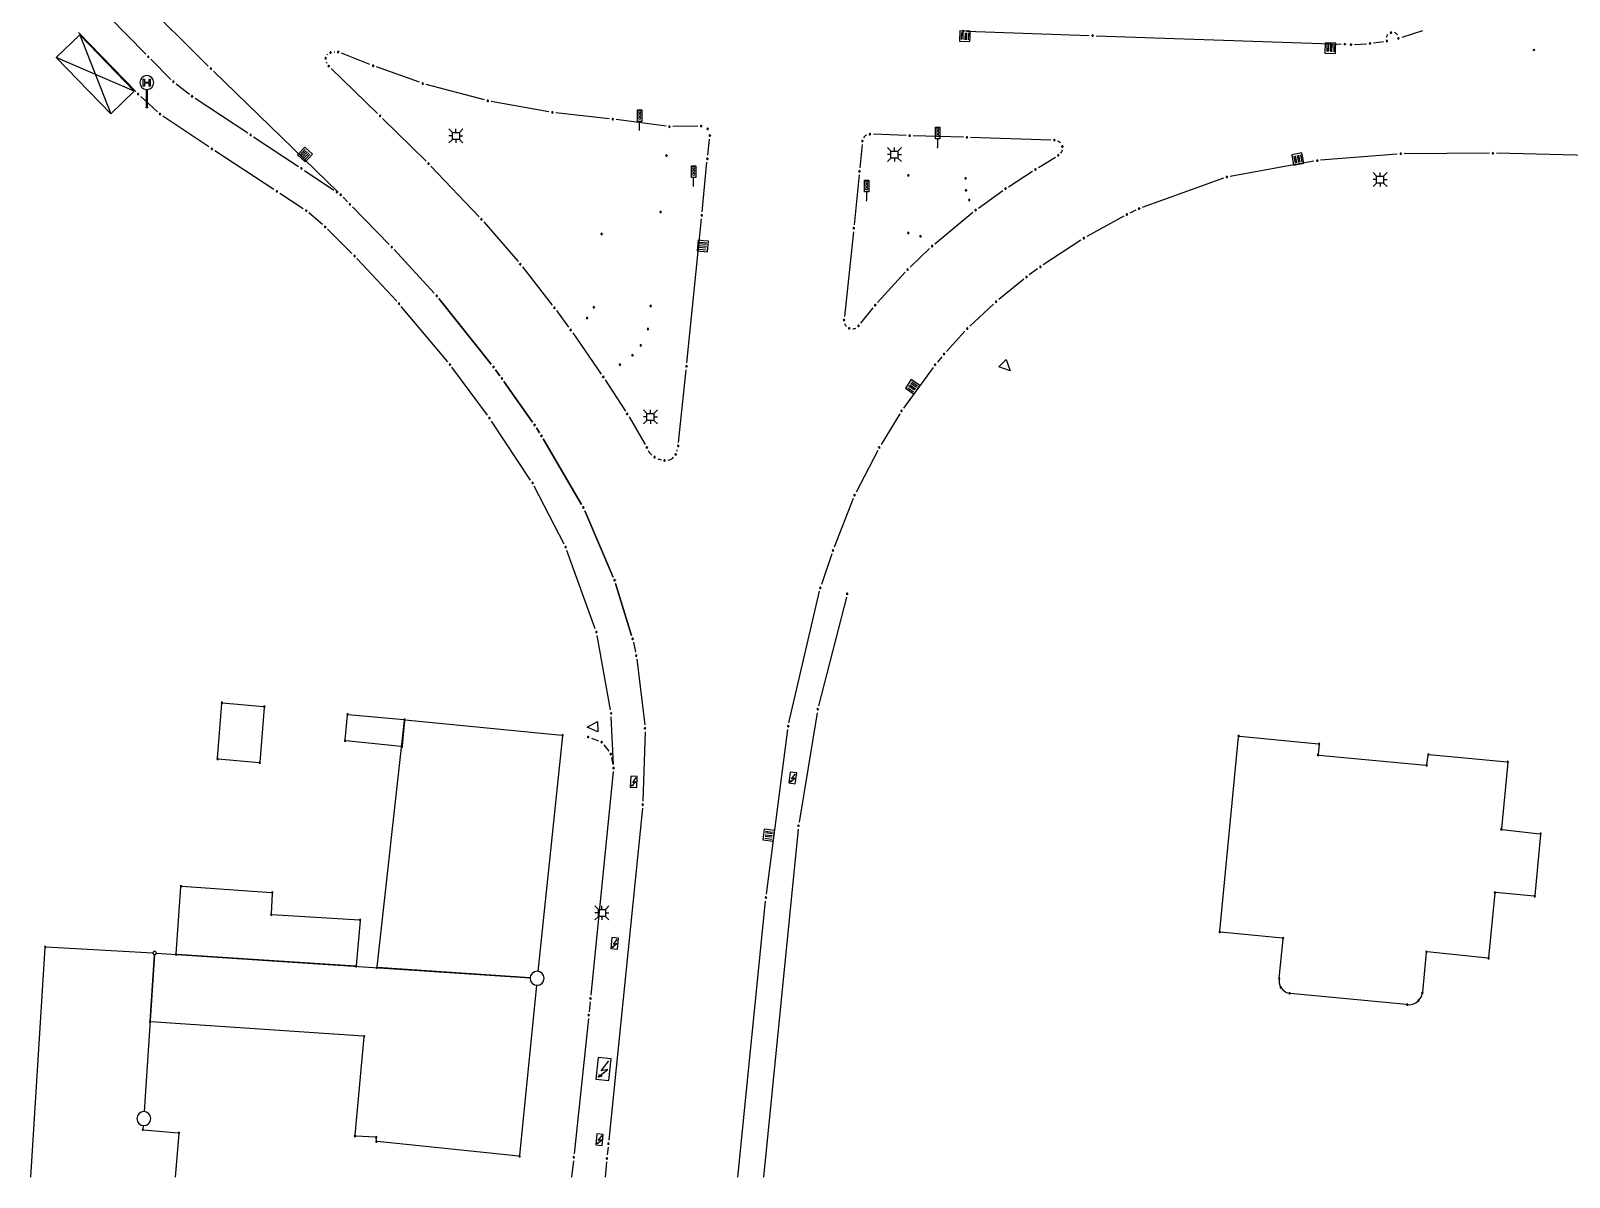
# Model space of a CAD drawing. Extents: x 3399242 to 3399492, y 5275298 to 5275498.
# Drawn here: x 3399269.6 to 3399379.6, y 5275297.8 to 5275379.8 of the extents above; entities that cross this region are included whole.
import ezdxf

# ---------------------------------------------------------------- set-up
doc = ezdxf.new("R2010")
doc.units = 0
doc.header["$MEASUREMENT"] = 0
doc.linetypes.add('DURCHGEZOGEN', pattern=[0])
doc.linetypes.add('FAHRBUK', pattern=[0])
for name, color, linetype in [('250', 7, 'DURCHGEZOGEN'), ('AMPEL', 7, 'DURCHGEZOGEN'), ('BUEROGEBAEUDE', 7, 'DURCHGEZOGEN'), ('BUSHALTESTELLE', 7, 'DURCHGEZOGEN'), ('FAHRBAHNRANDOK', 7, 'DURCHGEZOGEN'), ('FAHRBAHNRANDOKBL', 7, 'DURCHGEZOGEN'), ('GARAGE', 7, 'DURCHGEZOGEN'), ('GEBAEUDEPKTGEMESSEN', 7, 'DURCHGEZOGEN'), ('GEHWEGKANTE', 7, 'DURCHGEZOGEN'), ('GRENZPUNKT', 7, 'DURCHGEZOGEN'), ('KABELSCHACHDECKEL', 7, 'DURCHGEZOGEN'), ('LAMPE', 7, 'DURCHGEZOGEN'), ('SCHUPPEN', 7, 'DURCHGEZOGEN'), ('STRASSENEINLAUF', 7, 'DURCHGEZOGEN'), ('VERANSTALTUNGSGEBAEUDE', 7, 'DURCHGEZOGEN'), ('WOHNHAUS', 7, 'DURCHGEZOGEN')]:
    doc.layers.add(name, color=color, linetype=linetype)

# ---------------------------------------------------------------- blocks, each defined once
blk = doc.blocks.new('KREISKL')
for p, q in [((-0.1, 0.003), (-0.115, 0.003)), ((-0.115, 0.003), (-0.115, -0.003)), ((0.1, 0.003), (0.115, 0.003)), ((0.115, 0.003), (0.115, -0.003)), ((-0.115, -0.003), (-0.1, -0.003)), ((0.115, -0.003), (0.1, -0.025))]:
    blk.add_line(p, q)
for start, end in [(90, 180), (180, 270), (0, 90), (270, 0)]:
    blk.add_arc((0, 0), 0.1, start, end)
blk = doc.blocks.new('UNBEKA')
for p, q in [((-0.1, 0.1), (-0.2, 0.2)), ((-0.1, 0), (-0.2, 0)), ((-0.1, -0.1), (-0.1, 0.1)), ((-0.1, 0.1), (0.1, 0.1)), ((0, 0.1), (0, 0.2)), ((0.1, 0.1), (0.2, 0.2)), ((0.1, 0.1), (0.1, -0.1)), ((0.1, 0), (0.2, 0)), ((-0.1, -0.1), (-0.2, -0.2)), ((0.1, -0.1), (-0.1, -0.1)), ((0, -0.1), (0, -0.2)), ((0.1, -0.1), (0.2, -0.2))]:
    blk.add_line(p, q)
blk = doc.blocks.new('STREINLAUF')
for p, q in [((0.75, 0.75), (-0.75, 0.75)), ((-0.75, 0.75), (-0.75, -0.75)), ((-0.5, 0.5), (-0.5, -0.5)), ((-0.25, -0.5), (-0.25, 0.5)), ((0, 0.5), (0, -0.5)), ((0.25, -0.5), (0.25, 0.5)), ((0.5, 0.5), (0.5, -0.5)), ((0.75, 0), (0.75, 0.75)), ((0.75, -0.75), (0.75, 0)), ((-0.75, -0.75), (0.75, -0.75))]:
    blk.add_line(p, q)
blk = doc.blocks.new('HALTESTELLE')
for p, q in [((-0.1, 0.6), (-0.1, 0.8)), ((-0.1, 0.8), (-0.07, 0.8)), ((-0.07, 0.6), (-0.1, 0.6)), ((-0.07, 0.8), (-0.07, 0.715)), ((-0.07, 0.715), (0.07, 0.715)), ((0.07, 0.685), (-0.07, 0.685)), ((-0.07, 0.685), (-0.07, 0.6)), ((-0.01, 0), (-0.01, 0.5)), ((0.01, 0.5), (0.01, 0)), ((0.07, 0.715), (0.07, 0.8)), ((0.07, 0.8), (0.1, 0.8)), ((0.07, 0.6), (0.07, 0.685)), ((0.1, 0.6), (0.07, 0.6)), ((0.1, 0.8), (0.1, 0.6)), ((-0.02, -0.02), (-0.02, 0)), ((0.01, 0), (0.02, 0)), ((0.02, 0), (0.02, -0.02)), ((0.02, -0.02), (-0.02, -0.02))]:
    blk.add_line(p, q)
for start, end in [(90, 180), (0, 90), (179.928, 267.134), (272.866, 0.072)]:
    blk.add_arc((0, 0.7), 0.2, start, end)
blk = doc.blocks.new('NI')
for p, q in [((-0.5, -0.208), (-0.5, 0.208)), ((-0.5, 0.208), (0.5, 0.208)), ((0.5, 0.208), (-0.5, -0.208)), ((-0.5, -0.208), (-0.5, 0.208)), ((-0.5, 0.208), (0.5, -0.208)), ((0.5, 0.208), (0.5, -0.208)), ((0.5, -0.208), (-0.5, -0.208))]:
    blk.add_line(p, q)
blk = doc.blocks.new('AMPEL')
for p, q in [((-0.2, 0.8), (-0.2, 1.9)), ((-0.2, 1.9), (0.2, 1.9)), ((0.2, 1.9), (0.2, 0.8)), ((0, 0.8), (-0.2, 0.8)), ((0, 0.05), (0, 0.8)), ((0.2, 0.8), (0, 0.8)), ((0, 0), (0, 0.05))]:
    blk.add_line(p, q)
for centre, radius, start, end in [((0, 1.7), 0.1, 90, 180), ((0, 1.7), 0.1, 180, 270), ((0, 1.4), 0.1, 90, 180), ((0, 1.7), 0.1, 0, 90), ((0, 1.7), 0.1, 270, 0), ((0, 1.4), 0.1, 0, 90), ((0, 1.4), 0.1, 180, 270), ((0, 1.1), 0.1, 90, 180), ((0, 1.1), 0.1, 180, 270), ((0, 0), 0.05, 180, 270), ((0, 1.4), 0.1, 270, 0), ((0, 1.1), 0.1, 0, 90), ((0, 1.1), 0.1, 270, 0)]:
    blk.add_arc(centre, radius, start, end)
blk = doc.blocks.new('KABELSCHACHT')
for p, q in [((0.5, 0.3), (-0.5, 0.3)), ((-0.5, 0.3), (-0.5, -0.3)), ((0.1, -0.1), (-0.4, 0.2)), ((0.3, -0.1), (0, 0.2)), ((0, 0.2), (0.1, -0.1)), ((0.5, -0.3), (0.5, 0.3)), ((-0.5, -0.3), (0.5, -0.3)), ((0.265, -0.15), (0.3, -0.1)), ((0.4, -0.2), (0.265, -0.15)), ((0.3, -0.1), (0.335, -0.05)), ((0.335, -0.05), (0.4, -0.2))]:
    blk.add_line(p, q)
blk = doc.blocks.new('PFEIL')
for p, q in [((-0.75, 0.75), (0.75, 0.75)), ((-0.022, -0.767), (-0.75, 0.75)), ((0.75, 0.75), (-0.022, -0.767))]:
    blk.add_line(p, q)
blk = doc.blocks.new('GRENZPUNKT')
for start, end in [(90, 180), (180, 270), (0, 90), (270, 0)]:
    blk.add_arc((0, 0), 0.5, start, end)

msp = doc.modelspace()

# ---------------------------------------------------------------- linework, layer by layer
at = {"layer": 'BUEROGEBAEUDE', "color": 3, "linetype": 'DURCHGEZOGEN'}
for p, q in [((3399269.59, 5275297.82), (3399270.615, 5275314.24)), ((3399270.67, 5275314.285), (3399278.315, 5275313.855)), ((3399278.43, 5275313.725), (3399277.7, 5275302.51)), ((3399277.625, 5275301.51), (3399277.605, 5275301.26)), ((3399277.65, 5275301.205), (3399280.13, 5275300.99)), ((3399280.175, 5275300.935, 293.97), (3399279.92, 5275297.82, 293.97))]:
    msp.add_line(p, q, dxfattribs=at)
at = {"layer": 'FAHRBAHNRANDOK', "color": 72, "linetype": 'FAHRBUK'}
for p, q in [((3399282.28, 5275377.245, 290.732), (3399276.535, 5275382.975, 290.732)), ((3399336.48, 5275379.74), (3399345.235, 5275379.445)), ((3399369.075, 5275379.77, 291.648), (3399367.59, 5275379.305, 291.648)), ((3399345.735, 5275379.425, 291.039), (3399363.26, 5275378.825, 291.039)), ((3399364.2, 5275378.8, 291.411), (3399365.065, 5275378.855, 291.411)), ((3399365.565, 5275378.905, 291.565), (3399366.275, 5275379.005, 291.565)), ((3399293.83, 5275377.365, 290.82), (3399291.8, 5275378.165, 290.82)), ((3399291.57, 5275368.23, 290.665), (3399282.64, 5275376.895, 290.665)), ((3399291.065, 5275377.08, 290.873), (3399294.385, 5275373.86, 290.873)), ((3399297.37, 5275376.095, 290.796), (3399294.3, 5275377.19, 290.796)), ((3399302.015, 5275374.835), (3399297.85, 5275375.945)), ((3399306.63, 5275373.985, 290.72), (3399302.5, 5275374.73, 290.72)), ((3399294.74, 5275373.51, 290.863), (3399297.845, 5275370.455, 290.863)), ((3399310.94, 5275373.49, 290.733), (3399307.125, 5275373.91, 290.733)), ((3399314.995, 5275372.955, 290.716), (3399311.435, 5275373.43, 290.716)), ((3399317.26, 5275372.96, 290.693), (3399315.49, 5275372.925, 290.693)), ((3399317.975, 5275370.875, 290.691), (3399318.1, 5275372.04, 290.691)), ((3399332.16, 5275372.29, 290.851), (3399329.82, 5275372.38, 290.851)), ((3399336.25, 5275372.16, 290.923), (3399332.66, 5275372.27, 290.923)), ((3399342.5, 5275371.965, 291.043), (3399336.75, 5275372.145, 291.043)), ((3399329.01, 5275371.645, 290.794), (3399328.85, 5275369.98, 290.794)), ((3399341.61, 5275369.995, 290.977), (3399342.825, 5275370.75, 290.977)), ((3399367.26, 5275370.965, 291.533), (3399361.785, 5275370.52, 291.533)), ((3399373.85, 5275371.02, 291.702), (3399367.76, 5275370.985, 291.702)), ((3399383.47, 5275370.79, 291.944), (3399374.35, 5275371.02, 291.944)), ((3399298.195, 5275370.095, 290.861), (3399301.63, 5275366.48, 290.861)), ((3399317.575, 5275366.835, 290.668), (3399317.925, 5275370.375, 290.668)), ((3399339.475, 5275368.63, 290.906), (3399341.19, 5275369.73, 290.906)), ((3399361.29, 5275370.455, 291.393), (3399355.325, 5275369.37, 291.393)), ((3399328.8, 5275369.485, 290.771), (3399328.45, 5275365.915, 290.771)), ((3399354.845, 5275369.24, 291.003), (3399349.04, 5275367.15, 291.003)), ((3399292.23, 5275367.555), (3399291.92, 5275367.875)), ((3399337.33, 5275367.105, 290.856), (3399339.06, 5275368.35, 290.856)), ((3399295.215, 5275364.5), (3399292.58, 5275367.195)), ((3399334.215, 5275364.545, 290.755), (3399336.935, 5275366.8, 290.755)), ((3399347.71, 5275366.52, 290.962), (3399345.075, 5275365.07, 290.962)), ((3399348.58, 5275366.955), (3399348.155, 5275366.75)), ((3399301.965, 5275366.11, 290.849), (3399304.42, 5275363.28, 290.849)), ((3399316.48, 5275356.04, 290.655), (3399317.525, 5275366.335, 290.655)), ((3399328.4, 5275365.415, 290.635), (3399327.75, 5275359.345, 290.635)), ((3399332.44, 5275362.875, 290.695), (3399333.84, 5275364.21, 290.695)), ((3399344.645, 5275364.81, 290.818), (3399341.965, 5275363.045, 290.818)), ((3399298.435, 5275361.01), (3399295.56, 5275364.135)), ((3399304.735, 5275362.895, 290.838), (3399306.865, 5275360.17, 290.838)), ((3399330.12, 5275360.345, 290.648), (3399332.09, 5275362.52, 290.648)), ((3399340.565, 5275362.01, 290.581), (3399338.78, 5275360.57, 290.581)), ((3399341.555, 5275362.76, 290.679), (3399340.96, 5275362.32, 290.679)), ((3399302.505, 5275355.94), (3399298.76, 5275360.63)), ((3399307.165, 5275359.77, 290.819), (3399308.035, 5275358.59, 290.819)), ((3399328.915, 5275358.88, 290.628), (3399329.795, 5275359.965, 290.628)), ((3399338.405, 5275360.24, 290.506), (3399336.715, 5275358.66, 290.506)), ((3399308.325, 5275358.18, 290.805), (3399310.37, 5275355.235, 290.805)), ((3399336.36, 5275358.305, 290.443), (3399335.035, 5275356.855, 290.443)), ((3399334.705, 5275356.48, 290.394), (3399334.39, 5275356.09, 290.394)), ((3399303.12, 5275355.115), (3399302.805, 5275355.54)), ((3399315.895, 5275350.35, 290.655), (3399316.425, 5275355.545, 290.655)), ((3399334.085, 5275355.695, 290.46), (3399331.98, 5275352.81, 290.46)), ((3399305.46, 5275351.8), (3399303.41, 5275354.71)), ((3399310.65, 5275354.82, 290.759), (3399312.09, 5275352.595, 290.759)), ((3399312.35, 5275352.17, 290.725), (3399313.495, 5275350.21, 290.725)), ((3399331.705, 5275352.395, 290.462), (3399330.37, 5275350.21, 290.462)), ((3399305.96, 5275351.03), (3399305.735, 5275351.385)), ((3399308.96, 5275345.915), (3399306.215, 5275350.6)), ((3399330.125, 5275349.775, 290.504), (3399328.585, 5275346.795, 290.504)), ((3399311.22, 5275340.725), (3399309.185, 5275345.47)), ((3399328.375, 5275346.34, 290.561), (3399327.02, 5275342.86, 290.561)), ((3399326.85, 5275342.39, 290.673), (3399326.105, 5275340.185, 290.673)), ((3399312.54, 5275336.545), (3399311.39, 5275340.26)), ((3399323.78, 5275330.315, 290.735), (3399325.965, 5275339.705, 290.735)), ((3399327.89, 5275339.285, 290.743), (3399325.905, 5275331.515, 290.743)), ((3399312.665, 5275336.06), (3399312.815, 5275335.355)), ((3399312.9, 5275334.865, 290.649), (3399313.47, 5275330.165, 290.649)), ((3399325.8, 5275331.025, 290.801), (3399324.51, 5275323.195, 290.801)), ((3399309.675, 5275329.2, 290.665), (3399310.165, 5275329.01, 290.665)), ((3399313.495, 5275329.665, 290.675), (3399313.335, 5275324.705, 290.675)), ((3399322.17, 5275318.065, 290.737), (3399323.695, 5275329.82, 290.737)), ((3399310.55, 5275328.725, 290.743), (3399310.9, 5275328.27, 290.743)), ((3399311.22, 5275326.82), (3399309.63, 5275310.845)), ((3399311.1, 5275327.825, 290.758), (3399311.195, 5275327.315, 290.758)), ((3399313.305, 5275324.21, 290.676), (3399310.9, 5275300.47, 290.676)), ((3399324.445, 5275322.7), (3399321.97, 5275297.82)), ((3399320.125, 5275297.82), (3399322.11, 5275317.565)), ((3399309.575, 5275310.35, 290.797), (3399309.5, 5275309.655, 290.797)), ((3399309.445, 5275309.16), (3399308.425, 5275299.49)), ((3399310.85, 5275299.97), (3399310.795, 5275299.41)), ((3399308.375, 5275298.995, 290.848), (3399308.25, 5275297.82, 290.848)), ((3399310.75, 5275298.915, 290.717), (3399310.635, 5275297.82, 290.717))]:
    msp.add_line(p, q, dxfattribs=at)
for centre, radius, start, end in [((3399366.95, 5275379.26, 291.628), 0.4, 32.61249, 73.43671), ((3399366.87, 5275379.235, 291.611), 0.4, 134.84124, 172.34067), ((3399291.405, 5275377.785, 290.868), 0.74, 197.58159, 206.28972), ((3399291.095, 5275377.795, 290.855), 0.43, 134.18469, 144.60589), ((3399291.47, 5275375.73, 290.838), 2.53, 93.48282, 94.62081), ((3399329.575, 5275371.84, 290.809), 0.545, 117.30627, 147.79217), ((3399342.735, 5275371.35, 291.052), 0.605, 39.21498, 64.42025), ((3399342.795, 5275371.365, 291.039), 0.54, 322.99191, 348.63138), ((3399328.295, 5275359.045), 0.575, 199.65915, 224.46284), ((3399328.3, 5275359.055, 290.626), 0.59, 274.35789, 296.16605), ((3399314.135, 5275350.28, 290.66), 1.74, 341.13429, 345.77195), ((3399314.775, 5275350.345, 290.671), 1.21, 208.80936, 228.61583), ((3399315.11, 5275350.93, 290.662), 1.88, 248.09328, 255.66439), ((3399314.98, 5275349.85, 290.658), 0.795, 281.31255, 314.83499)]:
    msp.add_arc(centre, radius, start, end, dxfattribs=at)
at = {"layer": 'GARAGE', "color": 3, "linetype": 'DURCHGEZOGEN'}
for p, q in [((3399282.945, 5275327.77), (3399283.255, 5275331.695)), ((3399283.305, 5275331.74), (3399286.235, 5275331.465)), ((3399286.28, 5275331.41), (3399285.96, 5275327.495)), ((3399285.905, 5275327.45), (3399282.995, 5275327.715))]:
    msp.add_line(p, q, dxfattribs=at)
at = {"layer": 'GEHWEGKANTE', "color": 72, "linetype": 'FAHRBUK'}
for p, q in [((3399273.61, 5275382.4, 291.078), (3399277.81, 5275378.095, 291.078)), ((3399277.095, 5275375.43, 291.105), (3399272.99, 5275379.65, 291.105)), ((3399278.165, 5275377.74, 291.01), (3399279.61, 5275376.305, 291.01)), ((3399279.985, 5275375.975, 290.98), (3399280.925, 5275375.245, 290.98)), ((3399278.64, 5275373.99, 291.076), (3399277.45, 5275375.085, 291.076)), ((3399281.33, 5275374.95, 290.961), (3399285.095, 5275372.475, 290.961)), ((3399282.32, 5275371.47, 290.999), (3399279.03, 5275373.68, 290.999)), ((3399285.515, 5275372.2, 290.883), (3399288.73, 5275370.08, 290.883)), ((3399286.97, 5275368.43, 290.935), (3399282.735, 5275371.195, 290.935)), ((3399289.15, 5275369.8, 290.828), (3399291.26, 5275368.385, 290.828)), ((3399289.07, 5275367.06, 290.901), (3399287.39, 5275368.155, 290.901)), ((3399291.92, 5275367.875, 290.782), (3399292.23, 5275367.555, 290.782)), ((3399290.44, 5275365.92, 290.88), (3399289.465, 5275366.76, 290.88)), ((3399292.58, 5275367.195, 290.73), (3399295.215, 5275364.5, 290.73)), ((3399292.55, 5275363.85, 290.846), (3399290.805, 5275365.585, 290.846)), ((3399295.745, 5275360.445, 290.802), (3399292.9, 5275363.49, 290.802)), ((3399295.56, 5275364.135), (3399298.435, 5275361.01)), ((3399299.39, 5275356.11, 290.757), (3399296.075, 5275360.07, 290.757)), ((3399298.76, 5275360.63, 290.692), (3399302.505, 5275355.94, 290.692)), ((3399302.23, 5275352.29), (3399299.695, 5275355.72)), ((3399302.805, 5275355.54, 290.559), (3399303.12, 5275355.115, 290.559)), ((3399303.41, 5275354.71, 290.526), (3399305.46, 5275351.8, 290.526)), ((3399305.315, 5275347.66, 290.692), (3399302.515, 5275351.88, 290.692)), ((3399305.735, 5275351.385, 290.594), (3399305.96, 5275351.03, 290.594)), ((3399306.215, 5275350.6, 290.568), (3399308.96, 5275345.915, 290.568)), ((3399307.705, 5275343.085, 290.682), (3399305.57, 5275347.23, 290.682)), ((3399309.185, 5275345.47, 290.6), (3399311.22, 5275340.725, 290.6)), ((3399309.935, 5275337.03, 290.728), (3399307.905, 5275342.63, 290.728)), ((3399311.39, 5275340.26, 290.637), (3399312.54, 5275336.545, 290.637)), ((3399311.03, 5275331.225, 290.764), (3399310.065, 5275336.545, 290.764)), ((3399311.235, 5275327.32, 290.763), (3399311.085, 5275330.73, 290.763))]:
    msp.add_line(p, q, dxfattribs=at)
at = {"layer": 'SCHUPPEN', "color": 3, "linetype": 'DURCHGEZOGEN'}
for p, q in [((3399292.065, 5275329.08), (3399292.23, 5275330.86)), ((3399292.285, 5275330.905), (3399296.255, 5275330.535)), ((3399296.3, 5275330.48), (3399296.125, 5275328.65)), ((3399296.07, 5275328.605), (3399292.11, 5275329.025)), ((3399279.975, 5275313.8), (3399280.325, 5275318.57)), ((3399280.38, 5275318.62), (3399286.8, 5275318.17)), ((3399286.85, 5275318.115), (3399286.775, 5275316.65)), ((3399286.825, 5275316.6), (3399293.075, 5275316.21)), ((3399293.125, 5275316.16), (3399292.855, 5275312.955)), ((3399292.8, 5275312.905), (3399280.025, 5275313.745))]:
    msp.add_line(p, q, dxfattribs=at)
at = {"layer": 'VERANSTALTUNGSGEBAEUDE', "color": 3, "linetype": 'DURCHGEZOGEN'}
for p, q in [((3399354.58, 5275315.405), (3399355.92, 5275329.31)), ((3399355.975, 5275329.355), (3399361.625, 5275328.8)), ((3399361.67, 5275328.745), (3399361.605, 5275328.055)), ((3399361.65, 5275328), (3399369.315, 5275327.28)), ((3399369.375, 5275327.325), (3399369.48, 5275327.99)), ((3399369.54, 5275328.035), (3399375.115, 5275327.52)), ((3399375.16, 5275327.465), (3399374.705, 5275322.74)), ((3399374.75, 5275322.68), (3399377.46, 5275322.38)), ((3399377.505, 5275322.325), (3399377.1, 5275317.955)), ((3399374.235, 5275318.12), (3399373.795, 5275313.525)), ((3399377.045, 5275317.91), (3399374.29, 5275318.165)), ((3399359.055, 5275314.905), (3399354.625, 5275315.35)), ((3399358.83, 5275312.06), (3399359.1, 5275314.85)), ((3399369.34, 5275313.88), (3399369.06, 5275311.045)), ((3399373.74, 5275313.48), (3399369.395, 5275313.925)), ((3399367.93, 5275310.165), (3399359.615, 5275310.965))]:
    msp.add_line(p, q, dxfattribs=at)
for centre, radius, start, end in [((3399359.7, 5275311.85), 0.89, 172.92911, 208.20564), ((3399359.705, 5275311.85), 0.89, 214.31455, 257.75478), ((3399368.065, 5275311.155), 1.005, 268.11187, 312.30558), ((3399368.065, 5275311.155), 1.005, 318.16316, 347.9463)]:
    msp.add_arc(centre, radius, start, end, dxfattribs=at)
at = {"layer": 'WOHNHAUS', "color": 3, "linetype": 'DURCHGEZOGEN'}
for p, q in [((3399294.34, 5275312.855), (3399296.3, 5275330.48)), ((3399296.355, 5275330.525), (3399307.55, 5275329.42)), ((3399307.595, 5275329.365), (3399305.83, 5275312.535)), ((3399278.125, 5275308.98), (3399278.43, 5275313.725)), ((3399278.565, 5275313.84), (3399305.28, 5275312.075)), ((3399305.28, 5275312.075), (3399294.385, 5275312.805)), ((3399305.73, 5275311.54), (3399304.535, 5275299.37)), ((3399293.37, 5275307.905), (3399278.17, 5275308.925)), ((3399292.77, 5275300.82), (3399293.415, 5275307.85)), ((3399294.235, 5275300.68), (3399292.815, 5275300.765)), ((3399294.295, 5275300.42), (3399294.285, 5275300.625)), ((3399304.48, 5275299.325), (3399294.35, 5275300.365))]:
    msp.add_line(p, q, dxfattribs=at)

# ---------------------------------------------------------------- block references
at = {"layer": '250', "color": 2, "xscale": 0.1, "yscale": 0.1}
for p in [(3399283.255, 5275331.745), (3399286.285, 5275331.46), (3399292.235, 5275330.91), (3399296.305, 5275330.53), (3399292.06, 5275329.03), (3399307.6, 5275329.415), (3399355.925, 5275329.36), (3399296.12, 5275328.6), (3399361.6, 5275328.005), (3399361.675, 5275328.795), (3399369.49, 5275328.04), (3399282.945, 5275327.72), (3399285.955, 5275327.445), (3399369.365, 5275327.275), (3399375.165, 5275327.515), (3399374.7, 5275322.69), (3399377.51, 5275322.375), (3399280.33, 5275318.62), (3399286.85, 5275318.165), (3399374.24, 5275318.17), (3399377.095, 5275317.905), (3399286.775, 5275316.6), (3399293.125, 5275316.21), (3399354.575, 5275315.355), (3399359.105, 5275314.9), (3399279.975, 5275313.75), (3399369.345, 5275313.93), (3399292.85, 5275312.905), (3399294.335, 5275312.805), (3399373.79, 5275313.475), (3399358.825, 5275312.01), (3399358.94, 5275311.385), (3399359.565, 5275310.97), (3399368.775, 5275310.45), (3399369.055, 5275310.995), (3399367.98, 5275310.16), (3399293.42, 5275307.9), (3399277.6, 5275301.21), (3399280.18, 5275300.985), (3399292.765, 5275300.77), (3399294.285, 5275300.675)]:
    msp.add_blockref('GRENZPUNKT', p, dxfattribs=at)
at = {"layer": 'AMPEL', "color": 3, "xscale": 0.75, "yscale": 0.75}
for p in [(3399313.11, 5275372.7, 290.628), (3399334.415, 5275371.46, 290.798), (3399316.97, 5275368.7, 290.582), (3399329.34, 5275367.67, 290.656)]:
    msp.add_blockref('AMPEL', p, dxfattribs=at)
at = {"layer": 'BUSHALTESTELLE', "color": 3, "xscale": 5.605, "yscale": 5.605, "rotation": 314.0099999999999}
msp.add_blockref('NI', (3399274.2, 5275376.655, 0.383), dxfattribs=at)
at = {"layer": 'BUSHALTESTELLE', "color": 3, "xscale": 2.5, "yscale": 2.5}
msp.add_blockref('HALTESTELLE', (3399277.885, 5275374.32, 291.06), dxfattribs=at)
at = {"layer": 'FAHRBAHNRANDOK', "color": 70, "xscale": 0.5, "yscale": 0.5}
for p in [(3399336.23, 5275379.745, 290.841), (3399366.815, 5275379.635, 291.628), (3399345.485, 5275379.435, 291.039), (3399363.51, 5275378.82, 291.513), (3399363.95, 5275378.785, 291.411), (3399365.315, 5275378.87, 291.565), (3399366.52, 5275379.045, 291.611), (3399367.35, 5275379.23, 291.648), (3399377.025, 5275378.405, 291.729), (3399277.265, 5275375.255, 291.105), (3399278.825, 5275373.82, 291.076), (3399282.525, 5275371.33, 290.999), (3399367.51, 5275370.985, 291.533), (3399374.1, 5275371.025, 291.702), (3399361.54, 5275370.5, 291.393), (3399332.315, 5275369.435, 290.81), (3399336.405, 5275369.235, 290.886), (3399355.08, 5275369.325, 291.232), (3399287.18, 5275368.295, 290.935), (3399336.435, 5275368.37, 290.881), (3399336.665, 5275367.675, 290.864), (3399289.275, 5275366.92, 290.901), (3399314.605, 5275366.83, 290.767), (3399348.805, 5275367.065, 291.003), (3399290.63, 5275365.76, 290.88), (3399310.39, 5275365.25, 290.85), (3399332.305, 5275365.325, 290.751), (3399333.18, 5275365.085, 290.764), (3399292.73, 5275363.675, 290.846), (3399295.915, 5275360.26, 290.802), (3399309.835, 5275360.01, 290.853), (3399313.9, 5275360.1, 290.814), (3399309.355, 5275359.235, 290.837), (3399313.705, 5275358.46, 290.796), (3399312.595, 5275356.585, 290.773), (3399313.19, 5275357.285, 290.779), (3399299.55, 5275355.92, 290.757), (3399311.7, 5275355.91, 290.769), (3399302.375, 5275352.09, 290.709), (3399305.455, 5275347.455, 290.692), (3399307.82, 5275342.865, 290.682), (3399310.02, 5275336.795, 290.728), (3399311.075, 5275330.98, 290.764)]:
    msp.add_blockref('KREISKL', p, dxfattribs=at)
for p, rotation in [((3399290.665, 5275377.81, 290.868), 170.6399999999999), ((3399291.015, 5275378.22, 290.855), 116.64), ((3399291.565, 5275378.255, 290.838), 81.36000000000001), ((3399294.065, 5275377.275, 290.82), 69.48), ((3399282.46, 5275377.07, 290.732), 45.54), ((3399290.89, 5275377.255, 290.873), 213.93), ((3399297.605, 5275376.01, 290.796), 72.72), ((3399302.255, 5275374.775, 290.752), 77.49), ((3399294.56, 5275373.685, 290.863), 225.72), ((3399306.875, 5275373.94, 290.72), 81.72), ((3399311.19, 5275373.46, 290.733), 83.07), ((3399315.24, 5275372.92, 290.716), 86.85), ((3399317.51, 5275372.965, 290.693), 78.93), ((3399317.97, 5275372.765, 290.694), 42.21), ((3399318.125, 5275372.29, 290.691), 350.6399999999999), ((3399329.035, 5275371.895, 290.794), 175.05), ((3399329.57, 5275372.385, 290.809), 110.25), ((3399332.41, 5275372.28, 290.851), 88.10999999999999), ((3399336.5, 5275372.155, 290.923), 88.29), ((3399342.75, 5275371.955, 291.043), 70.02), ((3399343.035, 5275370.88, 291.039), 318.87), ((3399343.32, 5275371.51, 291.052), 13.86), ((3399298.025, 5275370.28, 290.861), 224.55), ((3399317.95, 5275370.625, 290.685), 354.24), ((3399328.825, 5275369.73, 290.771), 174.5099999999999), ((3399341.4, 5275369.865, 290.977), 302.3099999999999), ((3399339.265, 5275368.495, 290.906), 304.1999999999999), ((3399291.745, 5275368.055, 290.665), 45), ((3399292.405, 5275367.375, 290.782), 44.18999999999999), ((3399301.805, 5275366.3, 290.849), 222.3), ((3399317.55, 5275366.585, 290.668), 354.3299999999999), ((3399337.125, 5275366.96, 290.856), 307.7099999999999), ((3399347.93, 5275366.645, 290.962), 117.27), ((3399328.425, 5275365.665, 290.695), 174.15), ((3399295.39, 5275364.32, 290.73), 43.56), ((3399334.02, 5275364.385, 290.755), 311.67), ((3399344.855, 5275364.95, 290.818), 121.14), ((3399304.58, 5275363.09, 290.838), 219.51), ((3399332.26, 5275362.705, 290.695), 315.72), ((3399340.76, 5275362.17, 290.581), 127.7999999999999), ((3399341.755, 5275362.905, 290.679), 125.0099999999999), ((3399298.605, 5275360.825, 290.692), 40.59), ((3399307.02, 5275359.97, 290.819), 217.17), ((3399329.95, 5275360.16, 290.648), 319.41), ((3399338.585, 5275360.41, 290.506), 131.04), ((3399327.72, 5275359.1, 290.635), 173.0699999999999), ((3399328.755, 5275358.685, 290.628), 303.2099999999999), ((3399308.185, 5275358.385, 290.805), 215.55), ((3399328.095, 5275358.505, 290.626), 248.85), ((3399336.53, 5275358.49, 290.443), 135.36), ((3399334.865, 5275356.67, 290.394), 139.1399999999999), ((3399302.66, 5275355.745, 290.645), 37.43999999999999), ((3399316.455, 5275355.795, 290.655), 354.24), ((3399334.23, 5275355.895, 290.46), 142.29), ((3399303.27, 5275354.915, 290.559), 35.72999999999999), ((3399310.515, 5275355.03, 290.759), 213.8399999999999), ((3399312.225, 5275352.385, 290.725), 211.59), ((3399331.835, 5275352.61, 290.462), 146.34), ((3399305.6, 5275351.595, 290.526), 33.65999999999999), ((3399306.09, 5275350.815, 290.594), 31.23), ((3399313.62, 5275349.99, 290.671), 214.56), ((3399315.87, 5275350.105, 290.655), 353.79), ((3399330.24, 5275349.995, 290.504), 150.6599999999999), ((3399314.18, 5275349.29, 290.662), 235.35), ((3399314.885, 5275349.06, 290.658), 274.9499999999999), ((3399315.685, 5275349.49, 290.66), 320.85), ((3399328.47, 5275346.575, 290.561), 155.6999999999999), ((3399309.085, 5275345.7, 290.568), 26.82), ((3399326.93, 5275342.63, 290.641), 160.02), ((3399311.32, 5275340.495, 290.6), 20.24999999999999), ((3399326.025, 5275339.95, 290.673), 302.3099999999999), ((3399327.95, 5275339.525, 290.743), 211.68), ((3399312.615, 5275336.305, 290.637), 187.92), ((3399312.87, 5275335.11, 290.649), 9.54), ((3399325.84, 5275331.275, 290.801), 168.21), ((3399323.725, 5275330.07, 290.735), 349.8299999999999), ((3399309.44, 5275329.29, 290.665), 249.03), ((3399310.4, 5275328.92, 290.743), 233.3699999999999), ((3399313.5, 5275329.915, 290.675), 183.06), ((3399311.055, 5275328.07, 290.758), 204.21), ((3399311.245, 5275327.07, 290.763), 182.61), ((3399313.33, 5275324.455, 290.676), 176.2199999999999), ((3399324.47, 5275322.945, 290.813), 172.53), ((3399322.135, 5275317.815, 290.737), 353.5199999999999), ((3399309.605, 5275310.6, 290.797), 173.97), ((3399309.47, 5275309.41, 290.812), 173.8799999999999), ((3399308.4, 5275299.245, 290.848), 174.06), ((3399310.875, 5275300.22, 290.78), 174.5099999999999), ((3399310.775, 5275299.16, 290.717), 174.42)]:
    msp.add_blockref('KREISKL', p, dxfattribs=dict(at, rotation=rotation))
at = {"layer": 'FAHRBAHNRANDOKBL', "color": 70, "xscale": 0.5, "yscale": 0.5}
for p in [(3399277.985, 5275377.915, 291.01), (3399279.785, 5275376.13, 290.98), (3399281.12, 5275375.09, 290.961), (3399285.305, 5275372.335, 290.883), (3399315.025, 5275370.855, 290.74), (3399288.94, 5275369.94, 290.828), (3399291.465, 5275368.245, 290.796)]:
    msp.add_blockref('KREISKL', p, dxfattribs=at)
at = {"layer": 'GEBAEUDEPKTGEMESSEN', "color": 2, "xscale": 0.1, "yscale": 0.1}
for p in [(3399270.62, 5275314.29), (3399278.12, 5275308.93), (3399294.3, 5275300.37), (3399304.53, 5275299.32)]:
    msp.add_blockref('GRENZPUNKT', p, dxfattribs=at)
at = {"layer": 'GEHWEGKANTE', "color": 2, "xscale": 0.5, "yscale": 0.5}
for p, rotation in [((3399339.32, 5275355.75, 0.112), 45.27), ((3399309.74, 5275330.01, 0.112), 272.52)]:
    msp.add_blockref('PFEIL', p, dxfattribs=dict(at, rotation=rotation))
at = {"layer": 'GRENZPUNKT', "color": 4, "xscale": 0.25, "yscale": 0.25}
msp.add_blockref('GRENZPUNKT', (3399278.44, 5275313.85), dxfattribs=at)
at = {"layer": 'GRENZPUNKT', "color": 4}
for p in [(3399305.78, 5275312.04), (3399277.67, 5275302.01)]:
    msp.add_blockref('GRENZPUNKT', p, dxfattribs=at)
at = {"layer": 'KABELSCHACHDECKEL', "color": 3}
for p, xscale, yscale, rotation in [((3399324.055, 5275326.365, 0.158), 0.7900000000000001, 0.7900000000000001, 262.2599999999999), ((3399312.695, 5275326.085, 0.157), 0.775, 0.775, 267.3), ((3399311.325, 5275314.535, 0.11), 0.7900000000000001, 0.7900000000000001, 265.1399999999999), ((3399310.53, 5275305.56, 0.172), 1.564999999999999, 1.564999999999999, 263.8799999999999), ((3399310.24, 5275300.51, 0.112), 0.7850000000000001, 0.7850000000000001, 264.6)]:
    msp.add_blockref('KABELSCHACHT', p, dxfattribs=dict(at, xscale=xscale, yscale=yscale, rotation=rotation))
at = {"layer": 'LAMPE', "color": 3, "xscale": 2.5, "yscale": 2.5}
for p in [(3399299.98, 5275372.26, 290.906), (3399331.325, 5275370.925, 290.833), (3399366.035, 5275369.14, 291.566), (3399313.885, 5275352.17, 290.734), (3399310.41, 5275316.715, 290.813)]:
    msp.add_blockref('UNBEKA', p, dxfattribs=at)
at = {"layer": 'STRASSENEINLAUF', "color": 1, "xscale": 0.5, "yscale": 0.5}
for p, rotation in [((3399336.36, 5275379.39, 290.822), 358.1999999999999), ((3399362.48, 5275378.535, 291.372), 358.1999999999999), ((3399289.195, 5275370.93, 290.677), 316.8), ((3399360.155, 5275370.615, 291.241), 10.8), ((3399317.63, 5275364.395, 290.539), 84.6), ((3399332.625, 5275354.325, 290.318), 55.8), ((3399322.335, 5275322.275, 290.575), 82.79999999999998)]:
    msp.add_blockref('STREINLAUF', p, dxfattribs=dict(at, rotation=rotation))

doc.saveas('drawing.dxf')
